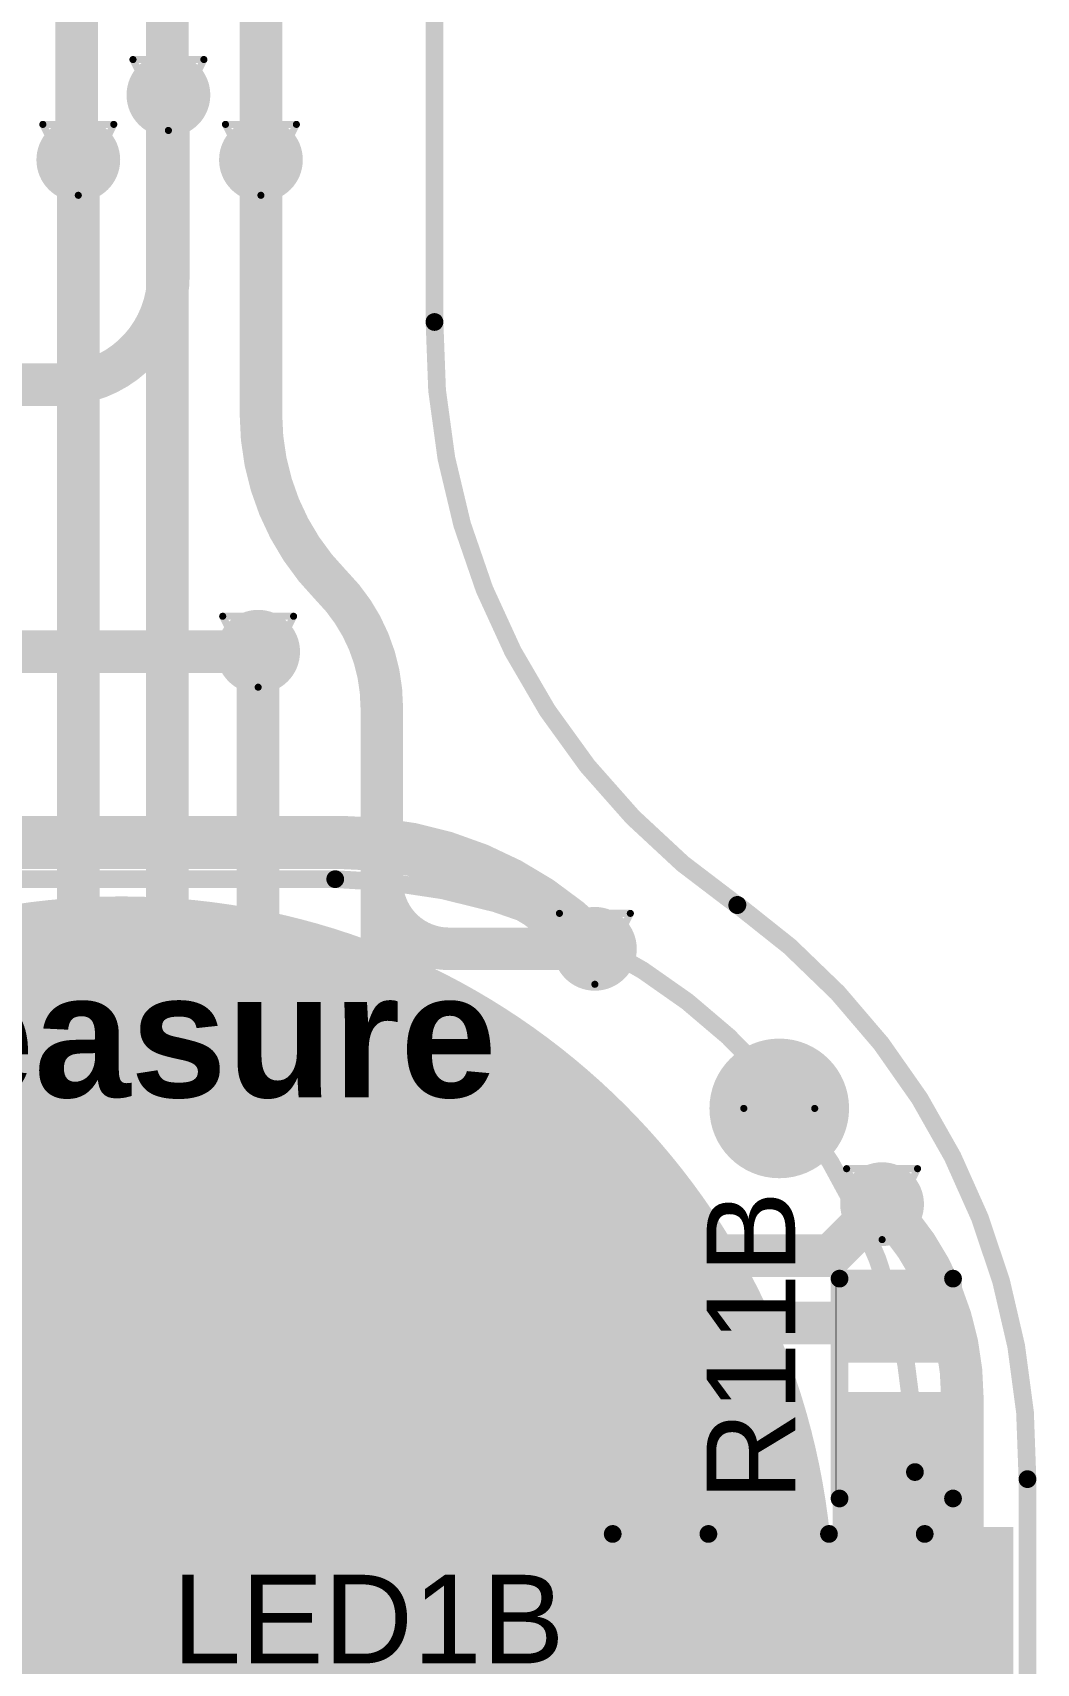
# Model space of a CAD drawing. Header units: inches. Extents: x -3.9 to 9.5, y -7 to 2.6.
# Drawn here: x -2.9195 to -2.6364, y -4.4753 to -4.0154 of the extents above; entities that cross this region are included whole.
import ezdxf

# ---------------------------------------------------------------- set-up
doc = ezdxf.new("R2010")
doc.units = ezdxf.units.IN
doc.header["$MEASUREMENT"] = 0
for name, color, linetype in [('Board Outline', 216, 'Continuous'), ('Bottom Layer', 5, 'Continuous'), ('Bottom Overlay', 54, 'Continuous'), ('Bottom Paste', 16, 'Continuous'), ('Bottom Solder', 6, 'Continuous'), ('Drill Drawing', 1, 'Continuous'), ('Pad Holes', 156, 'Continuous'), ('Top Layer', 1, 'Continuous'), ('Top Overlay', 2, 'Continuous'), ('Top Paste', 8, 'Continuous'), ('Top Solder', 216, 'Continuous'), ('Via Holes', 16, 'Continuous')]:
    doc.layers.add(name, color=color, linetype=linetype)
doc.styles.add('Arial', font='', dxfattribs={"height": 0.2})
doc.styles.add('Arial_Bold', font='', dxfattribs={"height": 0.2})
doc.styles.get('Arial').set_extended_font_data('Arial')
doc.styles.get('Arial_Bold').set_extended_font_data('Arial', bold=True)

# ---------------------------------------------------------------- blocks, each defined once
blk = doc.blocks.new('R___0402_110')
at = {"layer": 'Top Layer'}
for points in [[(-0.0275, -0.0125), (-0.0275, 0.0125), (-0.0095, 0.0125), (-0.0095, -0.0125)], [(0.0095, -0.0125), (0.0095, 0.0125), (0.0275, 0.0125), (0.0275, -0.0125)]]:
    blk.add_hatch(color=1, dxfattribs=at).paths.add_polyline_path(points)
at = {"layer": 'Top Paste'}
for points in [[(-0.0275, -0.0125), (-0.0275, 0.0125), (-0.0095, 0.0125), (-0.0095, -0.0125)], [(0.0095, -0.0125), (0.0095, 0.0125), (0.0275, 0.0125), (0.0275, -0.0125)]]:
    blk.add_hatch(color=8, dxfattribs=at).paths.add_polyline_path(points)
at = {"layer": 'Top Solder'}
for points in [[(-0.02967, -0.01467), (-0.02967, 0.01467), (-0.00733, 0.01467), (-0.00733, -0.01467)], [(0.00733, -0.01467), (0.00733, 0.01467), (0.02967, 0.01467), (0.02967, -0.01467)]]:
    blk.add_hatch(color=216, dxfattribs=at).paths.add_polyline_path(points)
at = {"layer": 'Top Overlay'}
for points in [[(-0.031, -0.016, 0.005, 0.005, 0), (-0.031, 0.016, 0.005, 0.005, 0)], [(0.031, 0.016, 0.005, 0.005, 0), (-0.031, 0.016, 0.005, 0.005, 0)], [(0.031, -0.016, 0.005, 0.005, 0), (0.031, 0.016, 0.005, 0.005, 0)], [(0.031, -0.016, 0.005, 0.005, 0), (-0.031, -0.016, 0.005, 0.005, 0)], [(0.032, -0.017, 0.000127, 0.000127, 0), (-0.032, -0.017, 0.000127, 0.000127, 0)]]:
    blk.add_lwpolyline(points, format="xyseb", dxfattribs=at)
for points in [[(-0.03225, 0.016, 0.0025, 0.0025, 1), (-0.02975, 0.016, 0.0025, 0.0025, 1)], [(-0.03225, 0.016, 0.0025, 0.0025, 1), (-0.02975, 0.016, 0.0025, 0.0025, 1)], [(0.02975, 0.016, 0.0025, 0.0025, 1), (0.03225, 0.016, 0.0025, 0.0025, 1)], [(0.02975, 0.016, 0.0025, 0.0025, 1), (0.03225, 0.016, 0.0025, 0.0025, 1)], [(-0.03225, -0.016, 0.0025, 0.0025, 1), (-0.02975, -0.016, 0.0025, 0.0025, 1)], [(-0.03225, -0.016, 0.0025, 0.0025, 1), (-0.02975, -0.016, 0.0025, 0.0025, 1)], [(0.02975, -0.016, 0.0025, 0.0025, 1), (0.03225, -0.016, 0.0025, 0.0025, 1)], [(0.02975, -0.016, 0.0025, 0.0025, 1), (0.03225, -0.016, 0.0025, 0.0025, 1)], [(-0.03203, -0.017, 0.0000635, 0.0000635, 1), (-0.03197, -0.017, 0.0000635, 0.0000635, 1)], [(0.03197, -0.017, 0.0000635, 0.0000635, 1), (0.03203, -0.017, 0.0000635, 0.0000635, 1)]]:
    blk.add_lwpolyline(points, format="xyseb", close=True, dxfattribs=at)
blk = doc.blocks.new('_EMG________B_201')
at = {"layer": 'Bottom Layer'}
h = blk.add_hatch(color=5, dxfattribs=at)
edge = h.paths.add_edge_path()
edge.add_arc((0, 0.3932), 0.19685, 0, 360)
at = {"layer": 'Bottom Paste'}
h = blk.add_hatch(color=16, dxfattribs=at)
edge = h.paths.add_edge_path()
edge.add_arc((0, 0.3932), 0.19685, 0, 360)
at = {"layer": 'Bottom Solder'}
h = blk.add_hatch(color=6, dxfattribs=at)
edge = h.paths.add_edge_path()
edge.add_arc((0, 0.3932), 0.20085, 0, 360)
at = {"layer": 'Bottom Overlay'}
for points in [[(-0.06026, 0.59892, 0.005, 0.005, 0), (0.06026, 0.59892, 0.005, 0.005, 0)], [(0.06026, 0.59892, 0.005, 0.005, -0.414214), (0.22375, 0.43172, 0.005, 0.005, 0)], [(0.22375, -0.43172, 0.005, 0.005, 0), (0.22375, 0.43172, 0.005, 0.005, 0)]]:
    blk.add_lwpolyline(points, format="xyseb", dxfattribs=at)
for points in [[(0.05901, 0.59892, 0.0025, 0.0025, 1), (0.06151, 0.59892, 0.0025, 0.0025, 1)], [(0.05901, 0.59892, 0.0025, 0.0025, 1), (0.06151, 0.59892, 0.0025, 0.0025, 1)], [(0.2225, 0.43172, 0.0025, 0.0025, 1), (0.225, 0.43172, 0.0025, 0.0025, 1)], [(0.2225, 0.43172, 0.0025, 0.0025, 1), (0.225, 0.43172, 0.0025, 0.0025, 1)]]:
    blk.add_lwpolyline(points, format="xyseb", close=True, dxfattribs=at)
blk = doc.blocks.new('LED_0603_208')
at = {"layer": 'Top Layer'}
for points in [[(-0.03937, 0.01969), (-0.01969, 0.01969), (-0.01969, -0.01969), (-0.03937, -0.01969)], [(0.01969, 0.01969), (0.03937, 0.01969), (0.03937, -0.01969), (0.01969, -0.01969)]]:
    blk.add_hatch(color=1, dxfattribs=at).paths.add_polyline_path(points)
at = {"layer": 'Top Overlay'}
blk.add_hatch(color=2, dxfattribs=at).paths.add_polyline_path([(0.044, -0.026), (0.069, -0.026), (0.069, 0.026), (0.044, 0.026)])
at = {"layer": 'Top Paste'}
for points in [[(-0.03937, 0.01969), (-0.01969, 0.01969), (-0.01969, -0.01969), (-0.03937, -0.01969)], [(0.01969, 0.01969), (0.03937, 0.01969), (0.03937, -0.01969), (0.01969, -0.01969)]]:
    blk.add_hatch(color=8, dxfattribs=at).paths.add_polyline_path(points)
at = {"layer": 'Top Solder'}
for points in [[(-0.04337, 0.02369), (-0.01569, 0.02369), (-0.01569, -0.02369), (-0.04337, -0.02369)], [(0.01569, 0.02369), (0.04337, 0.02369), (0.04337, -0.02369), (0.01569, -0.02369)]]:
    blk.add_hatch(color=216, dxfattribs=at).paths.add_polyline_path(points)
at = {"layer": 'Top Overlay'}
for points in [[(-0.044, 0.024, 0.005, 0.005, 0), (-0.017, 0.024, 0.005, 0.005, 0)], [(-0.044, -0.024, 0.005, 0.005, 0), (-0.044, 0.024, 0.005, 0.005, 0)], [(0.017, 0.024, 0.005, 0.005, 0), (0.044, 0.024, 0.005, 0.005, 0)], [(0.044, -0.024, 0.005, 0.005, 0), (0.044, 0.024, 0.005, 0.005, 0)], [(-0.044, -0.024, 0.005, 0.005, 0), (-0.017, -0.024, 0.005, 0.005, 0)], [(0.017, -0.024, 0.005, 0.005, 0), (0.044, -0.024, 0.005, 0.005, 0)]]:
    blk.add_lwpolyline(points, format="xyseb", dxfattribs=at)
for points in [[(-0.04525, 0.024, 0.0025, 0.0025, 1), (-0.04275, 0.024, 0.0025, 0.0025, 1)], [(-0.04525, 0.024, 0.0025, 0.0025, 1), (-0.04275, 0.024, 0.0025, 0.0025, 1)], [(-0.01825, 0.024, 0.0025, 0.0025, 1), (-0.01575, 0.024, 0.0025, 0.0025, 1)], [(0.01575, 0.024, 0.0025, 0.0025, 1), (0.01825, 0.024, 0.0025, 0.0025, 1)], [(0.04275, 0.024, 0.0025, 0.0025, 1), (0.04525, 0.024, 0.0025, 0.0025, 1)], [(0.04275, 0.024, 0.0025, 0.0025, 1), (0.04525, 0.024, 0.0025, 0.0025, 1)], [(-0.04525, -0.024, 0.0025, 0.0025, 1), (-0.04275, -0.024, 0.0025, 0.0025, 1)], [(-0.04525, -0.024, 0.0025, 0.0025, 1), (-0.04275, -0.024, 0.0025, 0.0025, 1)], [(-0.01825, -0.024, 0.0025, 0.0025, 1), (-0.01575, -0.024, 0.0025, 0.0025, 1)], [(0.01575, -0.024, 0.0025, 0.0025, 1), (0.01825, -0.024, 0.0025, 0.0025, 1)], [(0.04275, -0.024, 0.0025, 0.0025, 1), (0.04525, -0.024, 0.0025, 0.0025, 1)], [(0.04275, -0.024, 0.0025, 0.0025, 1), (0.04525, -0.024, 0.0025, 0.0025, 1)]]:
    blk.add_lwpolyline(points, format="xyseb", close=True, dxfattribs=at)

msp = doc.modelspace()

# ---------------------------------------------------------------- hatches: boundary and pattern name
at = {"layer": 'Bottom Layer'}
h = msp.add_hatch(color=5, dxfattribs=at)
edge = h.paths.add_edge_path()
edge.add_arc((-2.88119, -4.033), 0.01181, 0, 360)
h = msp.add_hatch(color=5, dxfattribs=at)
edge = h.paths.add_edge_path()
edge.add_arc((-2.90661, -4.05129), 0.01181, 0, 360)
h = msp.add_hatch(color=5, dxfattribs=at)
edge = h.paths.add_edge_path()
edge.add_arc((-2.8551, -4.05129), 0.01181, 0, 360)
h = msp.add_hatch(color=5, dxfattribs=at)
edge = h.paths.add_edge_path()
edge.add_arc((-2.85589, -4.19), 0.01181, 0, 360)
h = msp.add_hatch(color=5, dxfattribs=at)
edge = h.paths.add_edge_path()
edge.add_arc((-2.76092, -4.27378), 0.01181, 0, 360)
h = msp.add_hatch(color=5, dxfattribs=at)
edge = h.paths.add_edge_path()
edge.add_arc((-2.67992, -4.34578), 0.01181, 0, 360)
at = {"layer": 'Bottom Solder'}
h = msp.add_hatch(color=6, dxfattribs=at)
edge = h.paths.add_edge_path()
edge.add_arc((-2.70892, -4.31878), 0.004, 0, 360)
at = {"layer": 'Pad Holes'}
h = msp.add_hatch(color=7, dxfattribs=at)
edge = h.paths.add_edge_path()
edge.add_arc((-2.70892, -4.31878), 0.01969, 0, 360)
at = {"layer": 'Top Layer'}
h = msp.add_hatch(color=1, dxfattribs=at)
edge = h.paths.add_edge_path()
edge.add_arc((-2.88119, -4.033), 0.01181, 0, 360)
h = msp.add_hatch(color=1, dxfattribs=at)
edge = h.paths.add_edge_path()
edge.add_arc((-2.90661, -4.05129), 0.01181, 0, 360)
h = msp.add_hatch(color=1, dxfattribs=at)
edge = h.paths.add_edge_path()
edge.add_arc((-2.8551, -4.05129), 0.01181, 0, 360)
h = msp.add_hatch(color=1, dxfattribs=at)
edge = h.paths.add_edge_path()
edge.add_arc((-2.85589, -4.19), 0.01181, 0, 360)
h = msp.add_hatch(color=1, dxfattribs=at)
edge = h.paths.add_edge_path()
edge.add_arc((-2.76092, -4.27378), 0.01181, 0, 360)
h = msp.add_hatch(color=1, dxfattribs=at)
edge = h.paths.add_edge_path()
edge.add_arc((-2.67992, -4.34578), 0.01181, 0, 360)
for points in [[(-2.6939, -4.48678), (-2.6629, -4.48678), (-2.6629, -4.39878), (-2.6939, -4.39878)], [(-2.76492, -4.58478), (-2.73092, -4.58478), (-2.73092, -4.44278), (-2.76492, -4.44278)]]:
    msp.add_hatch(color=1, dxfattribs=at).paths.add_polyline_path(points)
at = {"layer": 'Top Solder'}
h = msp.add_hatch(color=216, dxfattribs=at)
edge = h.paths.add_edge_path()
edge.add_arc((-2.70892, -4.31878), 0.004, 0, 360)
at = {"layer": 'Via Holes'}
h = msp.add_hatch(color=7, dxfattribs=at)
edge = h.paths.add_edge_path()
edge.add_arc((-2.88119, -4.033), 0.00591, 0, 360)
h = msp.add_hatch(color=7, dxfattribs=at)
edge = h.paths.add_edge_path()
edge.add_arc((-2.90661, -4.05129), 0.00591, 0, 360)
h = msp.add_hatch(color=7, dxfattribs=at)
edge = h.paths.add_edge_path()
edge.add_arc((-2.8551, -4.05129), 0.00591, 0, 360)
h = msp.add_hatch(color=7, dxfattribs=at)
edge = h.paths.add_edge_path()
edge.add_arc((-2.85589, -4.19), 0.00591, 0, 360)
h = msp.add_hatch(color=7, dxfattribs=at)
edge = h.paths.add_edge_path()
edge.add_arc((-2.76092, -4.27378), 0.00591, 0, 360)
h = msp.add_hatch(color=7, dxfattribs=at)
edge = h.paths.add_edge_path()
edge.add_arc((-2.67992, -4.34578), 0.00591, 0, 360)

# ---------------------------------------------------------------- linework, layer by layer
at = {"layer": 'Board Outline'}
for points in [[(-2.80617, -4.09701, 0.005, 0.005, 0), (-2.80617, -3.19447, 0.005, 0.005, 0)], [(-2.72078, -4.26147, 0.005, 0.005, -0.250069), (-2.80615, -4.09701, 0.005, 0.005, 0)], [(-2.72072, -4.26139, 0.005, 0.005, -0.244175), (-2.63892, -4.42333, 0.005, 0.005, 0)], [(-2.63892, -4.42332, 0.005, 0.005, 0), (-2.63892, -5.28379, 0.005, 0.005, 0)]]:
    msp.add_lwpolyline(points, format="xyseb", dxfattribs=at)
for points in [[(-2.80742, -4.09701, 0.0025, 0.0025, 1), (-2.80492, -4.09701, 0.0025, 0.0025, 1)], [(-2.8074, -4.09701, 0.0025, 0.0025, 1), (-2.8049, -4.09701, 0.0025, 0.0025, 1)], [(-2.72203, -4.26147, 0.0025, 0.0025, 1), (-2.71953, -4.26147, 0.0025, 0.0025, 1)], [(-2.72197, -4.26139, 0.0025, 0.0025, 1), (-2.71947, -4.26139, 0.0025, 0.0025, 1)], [(-2.64017, -4.42332, 0.0025, 0.0025, 1), (-2.63767, -4.42332, 0.0025, 0.0025, 1)], [(-2.64017, -4.42333, 0.0025, 0.0025, 1), (-2.63767, -4.42333, 0.0025, 0.0025, 1)]]:
    msp.add_lwpolyline(points, format="xyseb", close=True, dxfattribs=at)
at = {"layer": 'Bottom Layer'}
for points in [[(-2.8551, -4.05129, 0.012, 0.012, 0), (-2.85447, -3.1927, 0.012, 0.012, 0)], [(-2.90706, -4.05129, 0.012, 0.012, 0), (-2.90706, -3.19411, 0.012, 0.012, 0)], [(-2.88147, -4.033, 0.012, 0.012, 0), (-2.88147, -3.1937, 0.012, 0.012, 0)], [(-2.88119, -4.08378, 0.012, 0.012, 0), (-2.88119, -4.033, 0.012, 0.012, 0)], [(-2.88119, -4.08378, 0.012, 0.012, -0.414214), (-2.91208, -4.11466, 0.012, 0.012, 0)], [(-2.95619, -4.11466, 0.012, 0.012, 0), (-2.91208, -4.11466, 0.012, 0.012, 0)], [(-2.95641, -4.19, 0.012, 0.012, 0), (-2.85589, -4.19, 0.012, 0.012, 0)], [(-2.98587, -4.24378, 0.015, 0.015, 0), (-2.83234, -4.24378, 0.015, 0.015, 0)], [(-2.83234, -4.24378, 0.015, 0.015, -0.198912), (-2.76163, -4.27307, 0.015, 0.015, 0)], [(-2.76163, -4.27307, 0.015, 0.015, 0), (-2.76092, -4.27378, 0.015, 0.015, 0)], [(-2.76163, -4.27307, 0.012, 0.012, 0), (-2.76092, -4.27378, 0.012, 0.012, 0)], [(-2.67992, -4.34578, 0.012, 0.012, -0.198912), (-2.65728, -4.40042, 0.012, 0.012, 0)], [(-2.65728, -4.50369, 0.012, 0.012, 0), (-2.65728, -4.40042, 0.012, 0.012, 0)], [(-2.89441, -4.45985, 0.022, 0.022, 0), (-2.84848, -4.50578, 0.022, 0.022, 0)]]:
    msp.add_lwpolyline(points, format="xyseb", dxfattribs=at)
for points in [[(-2.88447, -4.033, 0.006, 0.006, 1), (-2.87847, -4.033, 0.006, 0.006, 1)], [(-2.88419, -4.033, 0.006, 0.006, 1), (-2.87819, -4.033, 0.006, 0.006, 1)], [(-2.91006, -4.05129, 0.006, 0.006, 1), (-2.90406, -4.05129, 0.006, 0.006, 1)], [(-2.8581, -4.05129, 0.006, 0.006, 1), (-2.8521, -4.05129, 0.006, 0.006, 1)], [(-2.88419, -4.08378, 0.006, 0.006, 1), (-2.87819, -4.08378, 0.006, 0.006, 1)], [(-2.88419, -4.08378, 0.006, 0.006, 1), (-2.87819, -4.08378, 0.006, 0.006, 1)], [(-2.91508, -4.11466, 0.006, 0.006, 1), (-2.90908, -4.11466, 0.006, 0.006, 1)], [(-2.91508, -4.11466, 0.006, 0.006, 1), (-2.90908, -4.11466, 0.006, 0.006, 1)], [(-2.85889, -4.19, 0.006, 0.006, 1), (-2.85289, -4.19, 0.006, 0.006, 1)], [(-2.83609, -4.24378, 0.0075, 0.0075, 1), (-2.82859, -4.24378, 0.0075, 0.0075, 1)], [(-2.83609, -4.24378, 0.0075, 0.0075, 1), (-2.82859, -4.24378, 0.0075, 0.0075, 1)], [(-2.76538, -4.27307, 0.0075, 0.0075, 1), (-2.75788, -4.27307, 0.0075, 0.0075, 1)], [(-2.76538, -4.27307, 0.0075, 0.0075, 1), (-2.75788, -4.27307, 0.0075, 0.0075, 1)], [(-2.76467, -4.27378, 0.0075, 0.0075, 1), (-2.75717, -4.27378, 0.0075, 0.0075, 1)], [(-2.76463, -4.27307, 0.006, 0.006, 1), (-2.75863, -4.27307, 0.006, 0.006, 1)], [(-2.76392, -4.27378, 0.006, 0.006, 1), (-2.75792, -4.27378, 0.006, 0.006, 1)], [(-2.68292, -4.34578, 0.006, 0.006, 1), (-2.67692, -4.34578, 0.006, 0.006, 1)], [(-2.66028, -4.40042, 0.006, 0.006, 1), (-2.65428, -4.40042, 0.006, 0.006, 1)], [(-2.66028, -4.40042, 0.006, 0.006, 1), (-2.65428, -4.40042, 0.006, 0.006, 1)], [(-2.89991, -4.45985, 0.011, 0.011, 1), (-2.88891, -4.45985, 0.011, 0.011, 1)]]:
    msp.add_lwpolyline(points, format="xyseb", close=True, dxfattribs=at)
at = {"layer": 'Drill Drawing'}
for points in [[(-2.89119, -4.023, 0.002, 0.002, 0), (-2.87119, -4.023, 0.002, 0.002, 0)], [(-2.89119, -4.023, 0.002, 0.002, 0), (-2.88119, -4.043, 0.002, 0.002, 0)], [(-2.88119, -4.043, 0.002, 0.002, 0), (-2.87119, -4.023, 0.002, 0.002, 0)], [(-2.91661, -4.04129, 0.002, 0.002, 0), (-2.89661, -4.04129, 0.002, 0.002, 0)], [(-2.91661, -4.04129, 0.002, 0.002, 0), (-2.90661, -4.06129, 0.002, 0.002, 0)], [(-2.90661, -4.06129, 0.002, 0.002, 0), (-2.89661, -4.04129, 0.002, 0.002, 0)], [(-2.8651, -4.04129, 0.002, 0.002, 0), (-2.8451, -4.04129, 0.002, 0.002, 0)], [(-2.8651, -4.04129, 0.002, 0.002, 0), (-2.8551, -4.06129, 0.002, 0.002, 0)], [(-2.8551, -4.06129, 0.002, 0.002, 0), (-2.8451, -4.04129, 0.002, 0.002, 0)], [(-2.86589, -4.18, 0.002, 0.002, 0), (-2.84589, -4.18, 0.002, 0.002, 0)], [(-2.86589, -4.18, 0.002, 0.002, 0), (-2.85589, -4.2, 0.002, 0.002, 0)], [(-2.85589, -4.2, 0.002, 0.002, 0), (-2.84589, -4.18, 0.002, 0.002, 0)], [(-2.77092, -4.26378, 0.002, 0.002, 0), (-2.75092, -4.26378, 0.002, 0.002, 0)], [(-2.77092, -4.26378, 0.002, 0.002, 0), (-2.76092, -4.28378, 0.002, 0.002, 0)], [(-2.76092, -4.28378, 0.002, 0.002, 0), (-2.75092, -4.26378, 0.002, 0.002, 0)], [(-2.68992, -4.33578, 0.002, 0.002, 0), (-2.66992, -4.33578, 0.002, 0.002, 0)], [(-2.68992, -4.33578, 0.002, 0.002, 0), (-2.67992, -4.35578, 0.002, 0.002, 0)], [(-2.67992, -4.35578, 0.002, 0.002, 0), (-2.66992, -4.33578, 0.002, 0.002, 0)]]:
    msp.add_lwpolyline(points, format="xyseb", dxfattribs=at)
for points in [[(-2.89169, -4.023, 0.001, 0.001, 1), (-2.89069, -4.023, 0.001, 0.001, 1)], [(-2.89169, -4.023, 0.001, 0.001, 1), (-2.89069, -4.023, 0.001, 0.001, 1)], [(-2.87169, -4.023, 0.001, 0.001, 1), (-2.87069, -4.023, 0.001, 0.001, 1)], [(-2.87169, -4.023, 0.001, 0.001, 1), (-2.87069, -4.023, 0.001, 0.001, 1)], [(-2.91711, -4.04129, 0.001, 0.001, 1), (-2.91611, -4.04129, 0.001, 0.001, 1)], [(-2.91711, -4.04129, 0.001, 0.001, 1), (-2.91611, -4.04129, 0.001, 0.001, 1)], [(-2.89711, -4.04129, 0.001, 0.001, 1), (-2.89611, -4.04129, 0.001, 0.001, 1)], [(-2.89711, -4.04129, 0.001, 0.001, 1), (-2.89611, -4.04129, 0.001, 0.001, 1)], [(-2.88169, -4.043, 0.001, 0.001, 1), (-2.88069, -4.043, 0.001, 0.001, 1)], [(-2.88169, -4.043, 0.001, 0.001, 1), (-2.88069, -4.043, 0.001, 0.001, 1)], [(-2.8656, -4.04129, 0.001, 0.001, 1), (-2.8646, -4.04129, 0.001, 0.001, 1)], [(-2.8656, -4.04129, 0.001, 0.001, 1), (-2.8646, -4.04129, 0.001, 0.001, 1)], [(-2.8456, -4.04129, 0.001, 0.001, 1), (-2.8446, -4.04129, 0.001, 0.001, 1)], [(-2.8456, -4.04129, 0.001, 0.001, 1), (-2.8446, -4.04129, 0.001, 0.001, 1)], [(-2.90711, -4.06129, 0.001, 0.001, 1), (-2.90611, -4.06129, 0.001, 0.001, 1)], [(-2.90711, -4.06129, 0.001, 0.001, 1), (-2.90611, -4.06129, 0.001, 0.001, 1)], [(-2.8556, -4.06129, 0.001, 0.001, 1), (-2.8546, -4.06129, 0.001, 0.001, 1)], [(-2.8556, -4.06129, 0.001, 0.001, 1), (-2.8546, -4.06129, 0.001, 0.001, 1)], [(-2.86639, -4.18, 0.001, 0.001, 1), (-2.86539, -4.18, 0.001, 0.001, 1)], [(-2.86639, -4.18, 0.001, 0.001, 1), (-2.86539, -4.18, 0.001, 0.001, 1)], [(-2.84639, -4.18, 0.001, 0.001, 1), (-2.84539, -4.18, 0.001, 0.001, 1)], [(-2.84639, -4.18, 0.001, 0.001, 1), (-2.84539, -4.18, 0.001, 0.001, 1)], [(-2.85639, -4.2, 0.001, 0.001, 1), (-2.85539, -4.2, 0.001, 0.001, 1)], [(-2.85639, -4.2, 0.001, 0.001, 1), (-2.85539, -4.2, 0.001, 0.001, 1)], [(-2.77142, -4.26378, 0.001, 0.001, 1), (-2.77042, -4.26378, 0.001, 0.001, 1)], [(-2.77142, -4.26378, 0.001, 0.001, 1), (-2.77042, -4.26378, 0.001, 0.001, 1)], [(-2.75142, -4.26378, 0.001, 0.001, 1), (-2.75042, -4.26378, 0.001, 0.001, 1)], [(-2.75142, -4.26378, 0.001, 0.001, 1), (-2.75042, -4.26378, 0.001, 0.001, 1)], [(-2.76142, -4.28378, 0.001, 0.001, 1), (-2.76042, -4.28378, 0.001, 0.001, 1)], [(-2.76142, -4.28378, 0.001, 0.001, 1), (-2.76042, -4.28378, 0.001, 0.001, 1)], [(-2.69892, -4.31878, 0.002, 0.002, 1), (-2.71892, -4.31878, 0.002, 0.002, 1)], [(-2.71942, -4.31878, 0.001, 0.001, 1), (-2.71842, -4.31878, 0.001, 0.001, 1)], [(-2.69942, -4.31878, 0.001, 0.001, 1), (-2.69842, -4.31878, 0.001, 0.001, 1)], [(-2.69042, -4.33578, 0.001, 0.001, 1), (-2.68942, -4.33578, 0.001, 0.001, 1)], [(-2.69042, -4.33578, 0.001, 0.001, 1), (-2.68942, -4.33578, 0.001, 0.001, 1)], [(-2.67042, -4.33578, 0.001, 0.001, 1), (-2.66942, -4.33578, 0.001, 0.001, 1)], [(-2.67042, -4.33578, 0.001, 0.001, 1), (-2.66942, -4.33578, 0.001, 0.001, 1)], [(-2.68042, -4.35578, 0.001, 0.001, 1), (-2.67942, -4.35578, 0.001, 0.001, 1)], [(-2.68042, -4.35578, 0.001, 0.001, 1), (-2.67942, -4.35578, 0.001, 0.001, 1)]]:
    msp.add_lwpolyline(points, format="xyseb", close=True, dxfattribs=at)
at = {"layer": 'Top Layer'}
for points in [[(-2.88147, -4.03328, 0.012, 0.012, 0), (-2.88119, -4.033, 0.012, 0.012, 0)], [(-2.88147, -4.37028, 0.012, 0.012, 0), (-2.88147, -4.03328, 0.012, 0.012, 0)], [(-2.90661, -4.22031, 0.012, 0.012, 0), (-2.90661, -4.05129, 0.012, 0.012, 0)], [(-2.8551, -4.12299, 0.012, 0.012, 0), (-2.8551, -4.05129, 0.012, 0.012, 0)], [(-2.83528, -4.17133, 0.012, 0.012, -0.197478), (-2.8551, -4.12299, 0.012, 0.012, 0)], [(-2.83527, -4.17133, 0.012, 0.012, -0.198882), (-2.82102, -4.20574, 0.012, 0.012, 0)], [(-2.8559, -4.19001, 0.012, 0.012, 0), (-2.85589, -4.19, 0.012, 0.012, 0)], [(-2.8559, -4.3444, 0.012, 0.012, 0), (-2.8559, -4.19001, 0.012, 0.012, 0)], [(-2.82102, -4.2548, 0.012, 0.012, 0), (-2.82102, -4.20574, 0.012, 0.012, 0)], [(-2.90661, -4.48231, 0.012, 0.012, 0), (-2.90661, -4.22031, 0.012, 0.012, 0)], [(-2.90661, -4.22031, 0.012, 0.012, 0), (-2.90661, -4.22031, 0.012, 0.012, 0)], [(-2.82102, -4.33971, 0.012, 0.012, 0), (-2.82102, -4.2548, 0.012, 0.012, 0)], [(-2.80204, -4.27378, 0.012, 0.012, -0.414214), (-2.82102, -4.2548, 0.012, 0.012, 0)], [(-2.80204, -4.27378, 0.012, 0.012, 0), (-2.76092, -4.27378, 0.012, 0.012, 0)], [(-2.80042, -4.36031, 0.012, 0.012, -0.414214), (-2.82102, -4.33971, 0.012, 0.012, 0)], [(-2.82102, -4.37928, 0.012, 0.012, -0.414214), (-2.8559, -4.3444, 0.012, 0.012, 0)], [(-2.69445, -4.36031, 0.012, 0.012, 0), (-2.67992, -4.34578, 0.012, 0.012, 0)], [(-2.80042, -4.36031, 0.012, 0.012, 0), (-2.69445, -4.36031, 0.012, 0.012, 0)], [(-2.84284, -4.40892, 0.012, 0.012, -0.414214), (-2.88147, -4.37028, 0.012, 0.012, 0)], [(-2.82102, -4.37928, 0.012, 0.012, 0), (-2.67592, -4.37928, 0.012, 0.012, 0)], [(-2.84284, -4.40892, 0.012, 0.012, 0), (-2.74065, -4.40892, 0.012, 0.012, 0)], [(-2.74065, -4.40892, 0.012, 0.012, -0.107651), (-2.72906, -4.41144, 0.012, 0.012, 0)], [(-2.72906, -4.41144, 0.012, 0.012, -0.180135), (-2.7153, -4.42519, 0.012, 0.012, 0)], [(-2.7153, -4.42519, 0.012, 0.012, -0.107651), (-2.71278, -4.43678, 0.012, 0.012, 0)], [(-2.71278, -4.52792, 0.012, 0.012, 0), (-2.71278, -4.43678, 0.012, 0.012, 0)]]:
    msp.add_lwpolyline(points, format="xyseb", dxfattribs=at)
for points in [[(-2.88447, -4.03328, 0.006, 0.006, 1), (-2.87847, -4.03328, 0.006, 0.006, 1)], [(-2.88447, -4.03328, 0.006, 0.006, 1), (-2.87847, -4.03328, 0.006, 0.006, 1)], [(-2.88419, -4.033, 0.006, 0.006, 1), (-2.87819, -4.033, 0.006, 0.006, 1)], [(-2.90961, -4.05129, 0.006, 0.006, 1), (-2.90361, -4.05129, 0.006, 0.006, 1)], [(-2.8581, -4.05129, 0.006, 0.006, 1), (-2.8521, -4.05129, 0.006, 0.006, 1)], [(-2.8581, -4.12299, 0.006, 0.006, 1), (-2.8521, -4.12299, 0.006, 0.006, 1)], [(-2.8581, -4.12299, 0.006, 0.006, 1), (-2.8521, -4.12299, 0.006, 0.006, 1)], [(-2.83828, -4.17133, 0.006, 0.006, 1), (-2.83228, -4.17133, 0.006, 0.006, 1)], [(-2.83827, -4.17133, 0.006, 0.006, 1), (-2.83227, -4.17133, 0.006, 0.006, 1)], [(-2.8589, -4.19001, 0.006, 0.006, 1), (-2.8529, -4.19001, 0.006, 0.006, 1)], [(-2.8589, -4.19001, 0.006, 0.006, 1), (-2.8529, -4.19001, 0.006, 0.006, 1)], [(-2.85889, -4.19, 0.006, 0.006, 1), (-2.85289, -4.19, 0.006, 0.006, 1)], [(-2.82402, -4.20574, 0.006, 0.006, 1), (-2.81802, -4.20574, 0.006, 0.006, 1)], [(-2.82402, -4.20574, 0.006, 0.006, 1), (-2.81802, -4.20574, 0.006, 0.006, 1)], [(-2.90961, -4.22031, 0.006, 0.006, 1), (-2.90361, -4.22031, 0.006, 0.006, 1)], [(-2.90961, -4.22031, 0.006, 0.006, 1), (-2.90361, -4.22031, 0.006, 0.006, 1)], [(-2.90961, -4.22031, 0.006, 0.006, 1), (-2.90361, -4.22031, 0.006, 0.006, 1)], [(-2.90961, -4.22031, 0.006, 0.006, 1), (-2.90361, -4.22031, 0.006, 0.006, 1)], [(-2.82402, -4.2548, 0.006, 0.006, 1), (-2.81802, -4.2548, 0.006, 0.006, 1)], [(-2.82402, -4.2548, 0.006, 0.006, 1), (-2.81802, -4.2548, 0.006, 0.006, 1)], [(-2.82402, -4.2548, 0.006, 0.006, 1), (-2.81802, -4.2548, 0.006, 0.006, 1)], [(-2.80504, -4.27378, 0.006, 0.006, 1), (-2.79904, -4.27378, 0.006, 0.006, 1)], [(-2.80504, -4.27378, 0.006, 0.006, 1), (-2.79904, -4.27378, 0.006, 0.006, 1)], [(-2.76392, -4.27378, 0.006, 0.006, 1), (-2.75792, -4.27378, 0.006, 0.006, 1)], [(-2.82402, -4.33971, 0.006, 0.006, 1), (-2.81802, -4.33971, 0.006, 0.006, 1)], [(-2.82402, -4.33971, 0.006, 0.006, 1), (-2.81802, -4.33971, 0.006, 0.006, 1)], [(-2.8589, -4.3444, 0.006, 0.006, 1), (-2.8529, -4.3444, 0.006, 0.006, 1)], [(-2.8589, -4.3444, 0.006, 0.006, 1), (-2.8529, -4.3444, 0.006, 0.006, 1)], [(-2.68292, -4.34578, 0.006, 0.006, 1), (-2.67692, -4.34578, 0.006, 0.006, 1)], [(-2.80342, -4.36031, 0.006, 0.006, 1), (-2.79742, -4.36031, 0.006, 0.006, 1)], [(-2.80342, -4.36031, 0.006, 0.006, 1), (-2.79742, -4.36031, 0.006, 0.006, 1)], [(-2.69745, -4.36031, 0.006, 0.006, 1), (-2.69145, -4.36031, 0.006, 0.006, 1)], [(-2.69745, -4.36031, 0.006, 0.006, 1), (-2.69145, -4.36031, 0.006, 0.006, 1)], [(-2.88447, -4.37028, 0.006, 0.006, 1), (-2.87847, -4.37028, 0.006, 0.006, 1)], [(-2.88447, -4.37028, 0.006, 0.006, 1), (-2.87847, -4.37028, 0.006, 0.006, 1)], [(-2.82402, -4.37928, 0.006, 0.006, 1), (-2.81802, -4.37928, 0.006, 0.006, 1)], [(-2.82402, -4.37928, 0.006, 0.006, 1), (-2.81802, -4.37928, 0.006, 0.006, 1)], [(-2.67892, -4.37928, 0.006, 0.006, 1), (-2.67292, -4.37928, 0.006, 0.006, 1)], [(-2.84584, -4.40892, 0.006, 0.006, 1), (-2.83984, -4.40892, 0.006, 0.006, 1)], [(-2.84584, -4.40892, 0.006, 0.006, 1), (-2.83984, -4.40892, 0.006, 0.006, 1)], [(-2.74365, -4.40892, 0.006, 0.006, 1), (-2.73765, -4.40892, 0.006, 0.006, 1)], [(-2.74365, -4.40892, 0.006, 0.006, 1), (-2.73765, -4.40892, 0.006, 0.006, 1)], [(-2.73206, -4.41144, 0.006, 0.006, 1), (-2.72606, -4.41144, 0.006, 0.006, 1)], [(-2.73206, -4.41144, 0.006, 0.006, 1), (-2.72606, -4.41144, 0.006, 0.006, 1)], [(-2.7183, -4.42519, 0.006, 0.006, 1), (-2.7123, -4.42519, 0.006, 0.006, 1)], [(-2.7183, -4.42519, 0.006, 0.006, 1), (-2.7123, -4.42519, 0.006, 0.006, 1)], [(-2.71578, -4.43678, 0.006, 0.006, 1), (-2.70978, -4.43678, 0.006, 0.006, 1)], [(-2.71578, -4.43678, 0.006, 0.006, 1), (-2.70978, -4.43678, 0.006, 0.006, 1)]]:
    msp.add_lwpolyline(points, format="xyseb", close=True, dxfattribs=at)

# ---------------------------------------------------------------- block references
for name, p in [('_EMG________B_201', (-2.89441, -4.85305)), ('LED_0603_208', (-2.7119, -4.46278))]:
    msp.add_blockref(name, p)
at = {"rotation": 270}
msp.add_blockref('R___0402_110', (-2.67592, -4.39778), dxfattribs=at)

# ---------------------------------------------------------------- texts
at = {"layer": 'Top Overlay'}
for s, height, rotation, style, p in [('Measure', 0.035, 360, 'Arial_Bold', (-2.987, -4.31564)), ('R11B', 0.025, 90, 'Arial', (-2.70442, -4.42944))]:
    msp.add_text(s, height=height, rotation=rotation, dxfattribs=dict(at, style=style)).set_placement(p)
at = {"layer": 'Top Overlay', "style": 'Arial'}
msp.add_text('LED1B', height=0.025, dxfattribs=at).set_placement((-2.88015, -4.47528))

doc.saveas('drawing.dxf')
